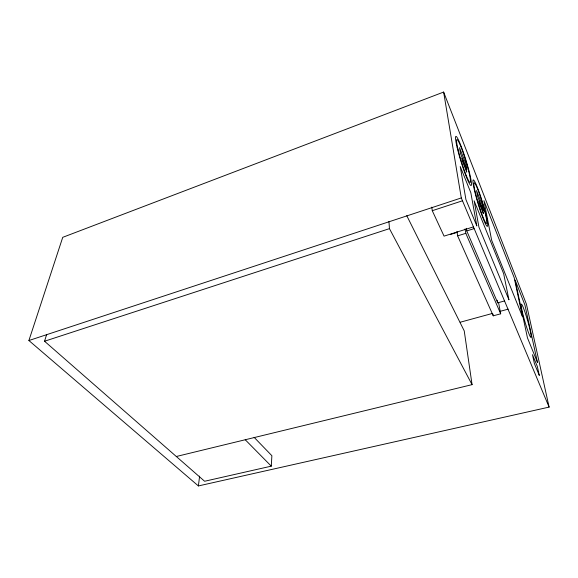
<?xml version="1.0" encoding="UTF-8"?>
<svg xmlns="http://www.w3.org/2000/svg" width="578" height="578" viewBox="0 0 578 578"><rect width="100%" height="100%" fill="white"/><g stroke="black" fill="none" stroke-linecap="round" stroke-linejoin="round"><path stroke-width="0.87" d="M46.666 334.416L44.549 341.237L204.612 481.257L271.284 466.157L271.884 455.717L254.11 437.322M198.391 485.939L28.9 340.529L62.735 237.334L443.629 92.061L526.421 304.158L549.1 407.1L198.391 485.939L199.612 476.12M28.9 340.529L461.295 197.936L443.629 92.061M473.447 226.879L444.056 236.127L432.272 210.703L462.573 200.754M44.549 341.237L389.456 228.642L388.943 221.453M450.378 234.487L457.249 232.327M504.608 300.928L497.723 302.836L466.757 230.94L474.061 228.642M498.525 302.41L500.678 313.803L493.251 315.826L457.646 235.875L465.81 233.317L465.073 228.888M460.225 322.228L492.449 313.428M499.421 311.528L508.127 309.151M176.312 456.497L472.067 384.645L464.235 330.891L406.76 215.652M245.245 439.75L271.284 466.157M389.456 228.642L472.067 384.645M465.81 233.317L500.678 313.803M461.295 197.936L549.1 407.1M497.232 300.235L497.723 302.836M492.94 314.071L493.251 315.826M466.316 228.31L466.757 230.94M456.96 231.446L457.646 235.875M431.817 207.119L432.272 210.703M539.26 375.303L534.383 363.54L532.475 354.675L537.345 366.503L539.26 375.303M476.799 225.825L465.94 199.648L460.225 166.5L470.817 192.64L476.799 225.825M508.915 299.736L478.931 227.118L474.126 200.797L503.655 273.669L508.915 299.736M537.446 362.319L527.461 337.877L515.114 280.005L524.918 304.974L537.446 362.319M522.49 316.722L491.654 240.246L483.923 200.645L514.167 277.606L522.49 316.722M466.713 171.969L462.508 161.457L461.938 158.249L466.135 168.754L466.713 171.969M483.374 213.614L479.581 204.135L478.974 200.913L482.76 210.392L483.374 213.614M466.807 169.347L460.522 153.582L459.488 147.672L465.738 163.422L466.807 169.347M483.309 210.724L477.638 196.506L476.518 190.559L482.168 204.778L483.309 210.724M457.184 147.665A25.67 2.55 72.8 0 0 470.868 185.473A25.67 2.55 72.8 0 0 462.451 149.767A25.67 2.55 72.8 0 0 457.184 147.665M474.755 191.578A24.247 2.312 73.1 0 0 487.29 226.359A24.247 2.312 73.1 0 0 478.916 191.499A24.247 2.312 73.1 0 0 474.755 191.578M522.49 312.51A17.383 1.438 73.9 0 0 530.929 337.415A17.383 1.438 73.9 0 0 524.983 312.199A17.383 1.438 73.9 0 0 522.49 312.51M475.456 192.965A21.213 2.023 73.1 0 0 486.43 223.462A21.213 2.023 73.1 0 0 479.14 193.03A21.213 2.023 73.1 0 0 475.456 192.965M457.986 149.276A22.463 2.233 72.8 0 0 469.965 182.424A22.463 2.233 72.8 0 0 462.631 151.263A22.463 2.233 72.8 0 0 457.986 149.276"/></g></svg>
